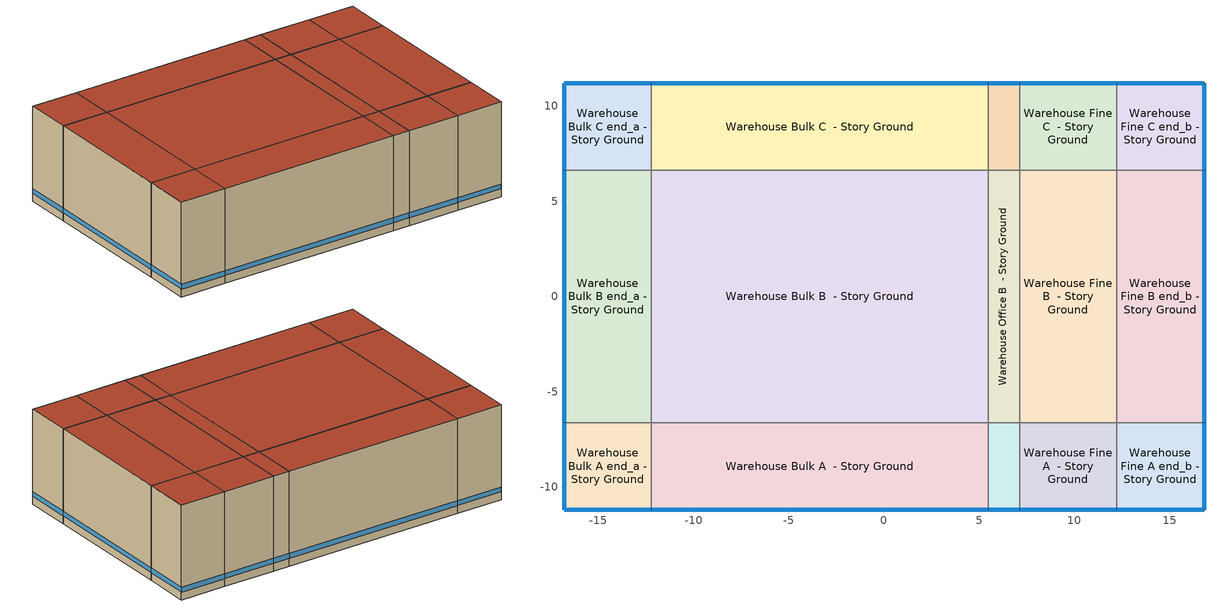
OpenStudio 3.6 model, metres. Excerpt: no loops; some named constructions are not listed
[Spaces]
Warehouse Bulk A end_a - Story Ground
 floor ground (Foundation F 126 Perim 914 Area 209): -16.8,-11.2 -16.8,-6.63 -12.23,-6.63 -12.23,-11.2 z0
 wall outside: -16.8,-6.63 -16.8,-11.2 -12.23,-11.2 z0:9.14
 wall to Warehouse Bulk B end_a - Story Ground: -12.23,-6.63 -16.8,-6.63 z0:9.14
 wall to Warehouse Bulk A  - Story Ground: -12.23,-11.2 -12.23,-6.63 z0:9.14
 window: -16.8,-6.65 -16.8,-11.17 / -16.77,-11.2 -12.25,-11.2 z0.76:1.22
 roof outside: -12.23,-11.2 -12.23,-6.63 -16.8,-6.63 -16.8,-11.2 z9.14
Warehouse Bulk B end_a - Story Ground
 floor ground (Foundation F 126 Perim 1325 Area 606): -16.8,-6.63 -16.8,6.63 -12.23,6.63 -12.23,-6.63 z0
 wall outside: -16.8,6.63 -16.8,-6.63 z0:9.14
 wall to Warehouse Bulk C end_a - Story Ground: -12.23,6.63 -16.8,6.63 z0:9.14
 wall to Warehouse Bulk B  - Story Ground: -12.23,-6.63 -12.23,6.63 z0:9.14
 window: -16.8,6.6 -16.8,-6.6 z0.76:1.22
 roof outside: -12.23,-6.63 -12.23,6.63 -16.8,6.63 -16.8,-6.63 z9.14
Warehouse Bulk C end_a - Story Ground
 floor ground (Foundation F 126 Perim 914 Area 209): -16.8,6.63 -16.8,11.2 -12.23,11.2 -12.23,6.63 z0
 wall outside: -12.23,11.2 -16.8,11.2 -16.8,6.63 z0:9.14
 wall to Warehouse Bulk C  - Story Ground: -12.23,6.63 -12.23,11.2 z0:9.14
 window: -16.8,11.17 -16.8,6.65 / -12.25,11.2 -16.77,11.2 z0.76:1.22
 roof outside: -12.23,6.63 -12.23,11.2 -16.8,11.2 -16.8,6.63 z9.14
Warehouse Bulk A  - Story Ground
 floor ground (Foundation F 126 Perim 177 Area 8091): -12.23,-11.2 -12.23,-6.63 5.47,-6.63 5.47,-11.2 z0
 wall outside: -12.23,-11.2 5.47,-11.2 z0:9.14
 wall to Warehouse Bulk B  - Story Ground: 5.47,-6.63 -12.23,-6.63 z0:9.14
 wall to Warehouse Office A  - Story Ground: 5.47,-11.2 5.47,-6.63 z0:9.14
 window: -12.2,-11.2 5.44,-11.2 z0.76:1.22
 roof outside: 5.47,-11.2 5.47,-6.63 -12.23,-6.63 -12.23,-11.2 z9.14
Warehouse Bulk B  - Story Ground
 floor ground (Foundation F 126 Perim 0 Area 23455): -12.23,-6.63 -12.23,6.63 5.47,6.63 5.47,-6.63 z0
 wall to Warehouse Bulk C  - Story Ground: 5.47,6.63 -12.23,6.63 z0:9.14
 wall to Warehouse Office B  - Story Ground: 5.47,-6.63 5.47,6.63 z0:9.14
 roof outside: 5.47,-6.63 5.47,6.63 -12.23,6.63 -12.23,-6.63 z9.14
Warehouse Bulk C  - Story Ground
 floor ground (Foundation F 126 Perim 177 Area 8091): -12.23,6.63 -12.23,11.2 5.47,11.2 5.47,6.63 z0
 wall outside: 5.47,11.2 -12.23,11.2 z0:9.14
 wall to Warehouse Office C  - Story Ground: 5.47,6.63 5.47,11.2 z0:9.14
 window: 5.44,11.2 -12.2,11.2 z0.76:1.22
 roof outside: 5.47,6.63 5.47,11.2 -12.23,11.2 -12.23,6.63 z9.14
Warehouse Office A  - Story Ground
 floor ground (Foundation F 126 Perim 165 Area 753): 5.47,-11.2 5.47,-6.63 7.12,-6.63 7.12,-11.2 z0
 wall outside: 5.47,-11.2 7.12,-11.2 z0:9.14
 wall to Warehouse Office B  - Story Ground: 7.12,-6.63 5.47,-6.63 z0:9.14
 wall to Warehouse Fine A  - Story Ground: 7.12,-11.2 7.12,-6.63 z0:9.14
 window: 5.5,-11.2 7.09,-11.2 z0.76:1.23
 roof outside: 7.12,-11.2 7.12,-6.63 5.47,-6.63 5.47,-11.2 z9.14
Warehouse Office B  - Story Ground
 floor ground (Foundation F 126 Perim 0 Area 2182): 5.47,-6.63 5.47,6.63 7.12,6.63 7.12,-6.63 z0
 wall to Warehouse Office C  - Story Ground: 7.12,6.63 5.47,6.63 z0:9.14
 wall to Warehouse Fine B  - Story Ground: 7.12,-6.63 7.12,6.63 z0:9.14
 roof outside: 7.12,-6.63 7.12,6.63 5.47,6.63 5.47,-6.63 z9.14
Warehouse Office C  - Story Ground
 floor ground (Foundation F 126 Perim 165 Area 753): 5.47,6.63 5.47,11.2 7.12,11.2 7.12,6.63 z0
 wall outside: 7.12,11.2 5.47,11.2 z0:9.14
 wall to Warehouse Fine C  - Story Ground: 7.12,6.63 7.12,11.2 z0:9.14
 window: 7.09,11.2 5.5,11.2 z0.76:1.23
 roof outside: 7.12,6.63 7.12,11.2 5.47,11.2 5.47,6.63 z9.14
Warehouse Fine A  - Story Ground
 floor ground (Foundation F 126 Perim 511 Area 2337): 7.12,-11.2 7.12,-6.63 12.23,-6.63 12.23,-11.2 z0
 wall outside: 7.12,-11.2 12.23,-11.2 z0:9.14
 wall to Warehouse Fine B  - Story Ground: 12.23,-6.63 7.12,-6.63 z0:9.14
 wall to Warehouse Fine A end_b - Story Ground: 12.23,-11.2 12.23,-6.63 z0:9.14
 window: 7.14,-11.2 12.2,-11.2 z0.76:1.22
 roof outside: 12.23,-11.2 12.23,-6.63 7.12,-6.63 7.12,-11.2 z9.14
Warehouse Fine B  - Story Ground
 floor ground (Foundation F 126 Perim 0 Area 6774): 7.12,-6.63 7.12,6.63 12.23,6.63 12.23,-6.63 z0
 wall to Warehouse Fine C  - Story Ground: 12.23,6.63 7.12,6.63 z0:9.14
 wall to Warehouse Fine B end_b - Story Ground: 12.23,-6.63 12.23,6.63 z0:9.14
 roof outside: 12.23,-6.63 12.23,6.63 7.12,6.63 7.12,-6.63 z9.14
Warehouse Fine C  - Story Ground
 floor ground (Foundation F 126 Perim 511 Area 2337): 7.12,6.63 7.12,11.2 12.23,11.2 12.23,6.63 z0
 wall outside: 12.23,11.2 7.12,11.2 z0:9.14
 wall to Warehouse Fine C end_b - Story Ground: 12.23,6.63 12.23,11.2 z0:9.14
 window: 12.2,11.2 7.14,11.2 z0.76:1.22
 roof outside: 12.23,6.63 12.23,11.2 7.12,11.2 7.12,6.63 z9.14
Warehouse Fine A end_b - Story Ground
 floor ground (Foundation F 126 Perim 914 Area 209): 12.23,-11.2 12.23,-6.63 16.8,-6.63 16.8,-11.2 z0
 wall outside: 12.23,-11.2 16.8,-11.2 16.8,-6.63 z0:9.14
 wall to Warehouse Fine B end_b - Story Ground: 16.8,-6.63 12.23,-6.63 z0:9.14
 window: 12.25,-11.2 16.77,-11.2 / 16.8,-11.17 16.8,-6.65 z0.76:1.22
 roof outside: 16.8,-11.2 16.8,-6.63 12.23,-6.63 12.23,-11.2 z9.14
Warehouse Fine B end_b - Story Ground
 floor ground (Foundation F 126 Perim 1325 Area 606): 12.23,-6.63 12.23,6.63 16.8,6.63 16.8,-6.63 z0
 wall outside: 16.8,-6.63 16.8,6.63 z0:9.14
 wall to Warehouse Fine C end_b - Story Ground: 16.8,6.63 12.23,6.63 z0:9.14
 window: 16.8,-6.6 16.8,6.6 z0.76:1.22
 roof outside: 16.8,-6.63 16.8,6.63 12.23,6.63 12.23,-6.63 z9.14
Warehouse Fine C end_b - Story Ground
 floor ground (Foundation F 126 Perim 914 Area 209): 12.23,6.63 12.23,11.2 16.8,11.2 16.8,6.63 z0
 wall outside: 16.8,6.63 16.8,11.2 12.23,11.2 z0:9.14
 window: 16.8,6.65 16.8,11.17 / 16.77,11.2 12.25,11.2 z0.76:1.22
 roof outside: 16.8,6.63 16.8,11.2 12.23,11.2 12.23,6.63 z9.14
[Schedule:Ruleset]
Name | Default Day Schedule | Summer Design Day Schedule | Winter Design Day Schedule
Work Efficiency Schedule | Work Efficiency Schedule Default
Always On | Always On Default
Warehouse Bldg Light | Warehouse Bldg Light Default | Warehouse Bldg Light Summer Design Day | Warehouse Bldg Light Winter Design Day
[Schedule:Day]
Work Efficiency Schedule Default; Warehouse Bldg Light Winter Design Day: 24, 0, 0
Always On Default; Warehouse Bldg Light Summer Design Day: 24, 0, 1
Warehouse Bldg Light Default; autogen Warehouse Bldg Light 2_day_sch: Yes, 6, 30, 0.1, 6, 40, 0.15, 6, 50, 0.2, 7, 0, 0.25, 7, 10, 0.3, 7, 20, 0.35, 7, 30, 0.4, 7, 40, 0.45, 7, 50, 0.5, 8, 0, 0.55, 8, 9, 0.6, 8, 19, 0.65, 8, 29, 0.7, 8, 30, 0.7, 8, 39, 0.733333, 8, 49, 0.766667, 8, 59, 0.8, 9, 9, 0.833333, 9, 19, 0.866667, 9, 29, 0.9, 9, 30, 0.9, 11, 30, 0.9, 11, 39, 0.883333, 11, 49, 0.866667, 11, 59, 0.85, 12, 9, 0.833333, 12, 19, 0.816667, 12, 29, 0.8, 12, 30, 0.8, 12, 39, 0.816667, 12, 49, 0.833333, 12, 59, 0.85, 13, 9, 0.866667, 13, 19, 0.883333, 13, 29, 0.9, 13, 30, 0.9, 16, 30, 0.9, 16, 40, 0.8, 16, 50, 0.7, 17, 0, 0.6, 17, 10, 0.5, 17, 20, 0.4, 17, 30, 0.3, 17, 40, 0.266667, 17, 50, 0.233333, 18, 0, 0.2, 18, 10, 0.166667, 18, 20, 0.133333, 18, 30, 0.1, 24, 0, 0.1
Warehouse Bldg Light Sat Day: Yes, 1, 0, 0.1, 24, 0, 0.24
Schedule Day 121: 1, 0, 0.1, 2, 0, 0.106087, 3, 0, 0.112174, 4, 0, 0.118261, 5, 0, 0.124348, 6, 0, 0.130435, 7, 0, 0.136522, 8, 0, 0.142609, 9, 0, 0.148696, 10, 0, 0.154783, 11, 0, 0.16087, 12, 0, 0.166957, 13, 0, 0.173043, 14, 0, 0.17913, 15, 0, 0.185217, 16, 0, 0, 17, 0, 0, 18, 0, 0, 19, 0, 0, 20, 0, 0, 21, 0, 0, 22, 0, 0, 23, 0, 0, 24, 0, 0
Schedule Day 122; Schedule Day 123; Schedule Day 124; Schedule Day 125; Schedule Day 126; Schedule Day 127; Schedule Day 154; Schedule Day 155; Schedule Day 156; Schedule Day 157; Schedule Day 158; Schedule Day 159; Schedule Day 177; Schedule Day 178; Schedule Day 179; Schedule Day 180; Schedule Day 181; Schedule Day 182; Schedule Day 183; Schedule Day 184: 1, 0, 0, 2, 0, 0, 3, 0, 0, 4, 0, 0, 5, 0, 0, 6, 0, 0, 7, 0, 0, 8, 0, 0, 9, 0, 0, 10, 0, 0, 11, 0, 0, 12, 0, 0, 13, 0, 0, 14, 0, 0, 15, 0, 0, 16, 0, 0, 17, 0, 0, 18, 0, 0, 19, 0, 0, 20, 0, 0, 21, 0, 0, 22, 0, 0, 23, 0, 0, 24, 0, 0
Schedule Day 128: 1, 0, 0, 2, 0, 0, 3, 0, 0, 4, 0, 0, 5, 0, 0, 6, 0, 0, 7, 0, 0, 8, 0, 0, 9, 0, 0, 10, 0, 0, 11, 0, 0, 12, 0, 0, 13, 0, 0, 14, 0, 0, 15, 0, 0, 16, 0, 0.191304, 17, 0, 0.197391, 18, 0, 0.203478, 19, 0, 0.209565, 20, 0, 0.215652, 21, 0, 0.221739, 22, 0, 0.227826, 23, 0, 0.233913, 24, 0, 0.24
Schedule Day 153: 1, 0, 1, 2, 0, 1, 3, 0, 1, 4, 0, 1, 5, 0, 1, 6, 0, 1, 7, 0, 1, 8, 0, 1, 9, 0, 1, 10, 0, 1, 11, 0, 1, 12, 0, 1, 13, 0, 1, 14, 0, 1, 15, 0, 1, 16, 0, 0, 17, 0, 0, 18, 0, 0, 19, 0, 0, 20, 0, 0, 21, 0, 0, 22, 0, 0, 23, 0, 0, 24, 0, 0
Schedule Day 160: 1, 0, 0, 2, 0, 0, 3, 0, 0, 4, 0, 0, 5, 0, 0, 6, 0, 0, 7, 0, 0, 8, 0, 0, 9, 0, 0, 10, 0, 0, 11, 0, 0, 12, 0, 0, 13, 0, 0, 14, 0, 0, 15, 0, 0, 16, 0, 1, 17, 0, 1, 18, 0, 1, 19, 0, 1, 20, 0, 1, 21, 0, 1, 22, 0, 1, 23, 0, 1, 24, 0, 1
[Schedule:Rule] Apply Sunday=Yes; Apply Saturday=Yes
Schedule Rule 27: Schedule Ruleset=Warehouse Bldg Light; Rule Order=8; Day Schedule=Warehouse Bldg Light Sat Day; Date Specification Type=DateRange; Start Month=1; Start Day=1; End Month=12; End Day=31
autogen Warehouse Bldg Light 2: Schedule Ruleset=Warehouse Bldg Light; Rule Order=9; Day Schedule=autogen Warehouse Bldg Light 2_day_sch; Date Specification Type=SpecificDates; Apply Monday=Yes; Apply Tuesday=Yes; Apply Wednesday=Yes; Apply Thursday=Yes; Apply Friday=Yes; Specific Month 1=1; Specific Day 1=2; Specific Month 2=1; Specific Day 2=9; Specific Month 3=1; Specific Day 3=16; Specific Month 4=1; Specific Day 4=23; Specific Month 5=1; Specific Day 5=30; Specific Month 6=2; Specific Day 6=6; Specific Month 7=2; Specific Day 7=13; Specific Month 8=2; Specific Day 8=20; Specific Month 9=2; Specific Day 9=27; Specific Month 10=3; Specific Day 10=5; Specific Month 11=3; Specific Day 11=12; Specific Month 12=3; Specific Day 12=19; Specific Month 13=3; Specific Day 13=26; Specific Month 14=4; Specific Day 14=2; Specific Month 15=4; Specific Day 15=9; Specific Month 16=4; Specific Day 16=16; Specific Month 17=4; Specific Day 17=23; Specific Month 18=4; Specific Day 18=30; Specific Month 19=5; Specific Day 19=7; Specific Month 20=5; Specific Day 20=14; Specific Month 21=5; Specific Day 21=21; Specific Month 22=5; Specific Day 22=28; Specific Month 23=6; Specific Day 23=4; Specific Month 24=6; Specific Day 24=11; Specific Month 25=6; Specific Day 25=18; Specific Month 26=6; Specific Day 26=25; Specific Month 27=7; Specific Day 27=2; Specific Month 28=7; Specific Day 28=9; Specific Month 29=7; Specific Day 29=16; Specific Month 30=7; Specific Day 30=23; Specific Month 31=7; Specific Day 31=30; Specific Month 32=8; Specific Day 32=6; Specific Month 33=8; Specific Day 33=13; Specific Month 34=8; Specific Day 34=20; Specific Month 35=8; Specific Day 35=27; Specific Month 36=9; Specific Day 36=3; Specific Month 37=9; Specific Day 37=10; Specific Month 38=9; Specific Day 38=17; Specific Month 39=9; Specific Day 39=24; Specific Month 40=10; Specific Day 40=1; Specific Month 41=10; Specific Day 41=8; Specific Month 42=10; Specific Day 42=15; Specific Month 43=10; Specific Day 43=22; Specific Month 44=10; Specific Day 44=29; Specific Month 45=11; Specific Day 45=5; Specific Month 46=11; Specific Day 46=12; Specific Month 47=11; Specific Day 47=19; Specific Month 48=11; Specific Day 48=26; Specific Month 49=12; Specific Day 49=3; Specific Month 50=12; Specific Day 50=10; Specific Month 51=12; Specific Day 51=17; Specific Month 52=12; Specific Day 52=24; Specific Month 53=12; Specific Day 53=31
Warehouse Bldg Light Outage Day 35: Schedule Ruleset=Warehouse Bldg Light; Rule Order=7; Day Schedule=Schedule Day 121; Date Specification Type=DateRange; Start Month=2; Start Day=4; End Month=2; End Day=4; Apply Monday=Yes; Apply Tuesday=Yes; Apply Wednesday=Yes; Apply Thursday=Yes; Apply Friday=Yes
Warehouse Bldg Light Outage Day 36: Schedule Ruleset=Warehouse Bldg Light; Rule Order=6; Day Schedule=Schedule Day 122; Date Specification Type=DateRange; Start Month=2; Start Day=5; End Month=2; End Day=5; Apply Monday=Yes; Apply Tuesday=Yes; Apply Wednesday=Yes; Apply Thursday=Yes; Apply Friday=Yes
Warehouse Bldg Light Outage Day 37: Schedule Ruleset=Warehouse Bldg Light; Rule Order=5; Day Schedule=Schedule Day 123; Date Specification Type=DateRange; Start Month=2; Start Day=6; End Month=2; End Day=6; Apply Monday=Yes; Apply Tuesday=Yes; Apply Wednesday=Yes; Apply Thursday=Yes; Apply Friday=Yes
Warehouse Bldg Light Outage Day 38: Schedule Ruleset=Warehouse Bldg Light; Rule Order=4; Day Schedule=Schedule Day 124; Date Specification Type=DateRange; Start Month=2; Start Day=7; End Month=2; End Day=7; Apply Monday=Yes; Apply Tuesday=Yes; Apply Wednesday=Yes; Apply Thursday=Yes; Apply Friday=Yes
Warehouse Bldg Light Outage Day 39: Schedule Ruleset=Warehouse Bldg Light; Rule Order=3; Day Schedule=Schedule Day 125; Date Specification Type=DateRange; Start Month=2; Start Day=8; End Month=2; End Day=8; Apply Monday=Yes; Apply Tuesday=Yes; Apply Wednesday=Yes; Apply Thursday=Yes; Apply Friday=Yes
Warehouse Bldg Light Outage Day 40: Schedule Ruleset=Warehouse Bldg Light; Rule Order=2; Day Schedule=Schedule Day 126; Date Specification Type=DateRange; Start Month=2; Start Day=9; End Month=2; End Day=9; Apply Monday=Yes; Apply Tuesday=Yes; Apply Wednesday=Yes; Apply Thursday=Yes; Apply Friday=Yes
Warehouse Bldg Light Outage Day 41: Schedule Ruleset=Warehouse Bldg Light; Rule Order=1; Day Schedule=Schedule Day 127; Date Specification Type=DateRange; Start Month=2; Start Day=10; End Month=2; End Day=10; Apply Monday=Yes; Apply Tuesday=Yes; Apply Wednesday=Yes; Apply Thursday=Yes; Apply Friday=Yes
Warehouse Bldg Light Outage Day 42: Schedule Ruleset=Warehouse Bldg Light; Rule Order=0; Day Schedule=Schedule Day 128; Date Specification Type=DateRange; Start Month=2; Start Day=11; End Month=2; End Day=11; Apply Monday=Yes; Apply Tuesday=Yes; Apply Wednesday=Yes; Apply Thursday=Yes; Apply Friday=Yes
Always On Outage Day 35: Schedule Ruleset=Always On; Rule Order=7; Day Schedule=Schedule Day 153; Date Specification Type=DateRange; Start Month=2; Start Day=4; End Month=2; End Day=4; Apply Monday=Yes; Apply Tuesday=Yes; Apply Wednesday=Yes; Apply Thursday=Yes; Apply Friday=Yes
Always On Outage Day 36: Schedule Ruleset=Always On; Rule Order=6; Day Schedule=Schedule Day 154; Date Specification Type=DateRange; Start Month=2; Start Day=5; End Month=2; End Day=5; Apply Monday=Yes; Apply Tuesday=Yes; Apply Wednesday=Yes; Apply Thursday=Yes; Apply Friday=Yes
Always On Outage Day 37: Schedule Ruleset=Always On; Rule Order=5; Day Schedule=Schedule Day 155; Date Specification Type=DateRange; Start Month=2; Start Day=6; End Month=2; End Day=6; Apply Monday=Yes; Apply Tuesday=Yes; Apply Wednesday=Yes; Apply Thursday=Yes; Apply Friday=Yes
Always On Outage Day 38: Schedule Ruleset=Always On; Rule Order=4; Day Schedule=Schedule Day 156; Date Specification Type=DateRange; Start Month=2; Start Day=7; End Month=2; End Day=7; Apply Monday=Yes; Apply Tuesday=Yes; Apply Wednesday=Yes; Apply Thursday=Yes; Apply Friday=Yes
Always On Outage Day 39: Schedule Ruleset=Always On; Rule Order=3; Day Schedule=Schedule Day 157; Date Specification Type=DateRange; Start Month=2; Start Day=8; End Month=2; End Day=8; Apply Monday=Yes; Apply Tuesday=Yes; Apply Wednesday=Yes; Apply Thursday=Yes; Apply Friday=Yes
Always On Outage Day 40: Schedule Ruleset=Always On; Rule Order=2; Day Schedule=Schedule Day 158; Date Specification Type=DateRange; Start Month=2; Start Day=9; End Month=2; End Day=9; Apply Monday=Yes; Apply Tuesday=Yes; Apply Wednesday=Yes; Apply Thursday=Yes; Apply Friday=Yes
Always On Outage Day 41: Schedule Ruleset=Always On; Rule Order=1; Day Schedule=Schedule Day 159; Date Specification Type=DateRange; Start Month=2; Start Day=10; End Month=2; End Day=10; Apply Monday=Yes; Apply Tuesday=Yes; Apply Wednesday=Yes; Apply Thursday=Yes; Apply Friday=Yes
Always On Outage Day 42: Schedule Ruleset=Always On; Rule Order=0; Day Schedule=Schedule Day 160; Date Specification Type=DateRange; Start Month=2; Start Day=11; End Month=2; End Day=11; Apply Monday=Yes; Apply Tuesday=Yes; Apply Wednesday=Yes; Apply Thursday=Yes; Apply Friday=Yes
Work Efficiency Schedule Outage Day 35: Schedule Ruleset=Work Efficiency Schedule; Rule Order=7; Day Schedule=Schedule Day 177; Date Specification Type=DateRange; Start Month=2; Start Day=4; End Month=2; End Day=4; Apply Monday=Yes; Apply Tuesday=Yes; Apply Wednesday=Yes; Apply Thursday=Yes; Apply Friday=Yes
Work Efficiency Schedule Outage Day 36: Schedule Ruleset=Work Efficiency Schedule; Rule Order=6; Day Schedule=Schedule Day 178; Date Specification Type=DateRange; Start Month=2; Start Day=5; End Month=2; End Day=5; Apply Monday=Yes; Apply Tuesday=Yes; Apply Wednesday=Yes; Apply Thursday=Yes; Apply Friday=Yes
Work Efficiency Schedule Outage Day 37: Schedule Ruleset=Work Efficiency Schedule; Rule Order=5; Day Schedule=Schedule Day 179; Date Specification Type=DateRange; Start Month=2; Start Day=6; End Month=2; End Day=6; Apply Monday=Yes; Apply Tuesday=Yes; Apply Wednesday=Yes; Apply Thursday=Yes; Apply Friday=Yes
Work Efficiency Schedule Outage Day 38: Schedule Ruleset=Work Efficiency Schedule; Rule Order=4; Day Schedule=Schedule Day 180; Date Specification Type=DateRange; Start Month=2; Start Day=7; End Month=2; End Day=7; Apply Monday=Yes; Apply Tuesday=Yes; Apply Wednesday=Yes; Apply Thursday=Yes; Apply Friday=Yes
Work Efficiency Schedule Outage Day 39: Schedule Ruleset=Work Efficiency Schedule; Rule Order=3; Day Schedule=Schedule Day 181; Date Specification Type=DateRange; Start Month=2; Start Day=8; End Month=2; End Day=8; Apply Monday=Yes; Apply Tuesday=Yes; Apply Wednesday=Yes; Apply Thursday=Yes; Apply Friday=Yes
Work Efficiency Schedule Outage Day 40: Schedule Ruleset=Work Efficiency Schedule; Rule Order=2; Day Schedule=Schedule Day 182; Date Specification Type=DateRange; Start Month=2; Start Day=9; End Month=2; End Day=9; Apply Monday=Yes; Apply Tuesday=Yes; Apply Wednesday=Yes; Apply Thursday=Yes; Apply Friday=Yes
Work Efficiency Schedule Outage Day 41: Schedule Ruleset=Work Efficiency Schedule; Rule Order=1; Day Schedule=Schedule Day 183; Date Specification Type=DateRange; Start Month=2; Start Day=10; End Month=2; End Day=10; Apply Monday=Yes; Apply Tuesday=Yes; Apply Wednesday=Yes; Apply Thursday=Yes; Apply Friday=Yes
Work Efficiency Schedule Outage Day 42: Schedule Ruleset=Work Efficiency Schedule; Rule Order=0; Day Schedule=Schedule Day 184; Date Specification Type=DateRange; Start Month=2; Start Day=11; End Month=2; End Day=11; Apply Monday=Yes; Apply Tuesday=Yes; Apply Wednesday=Yes; Apply Thursday=Yes; Apply Friday=Yes
